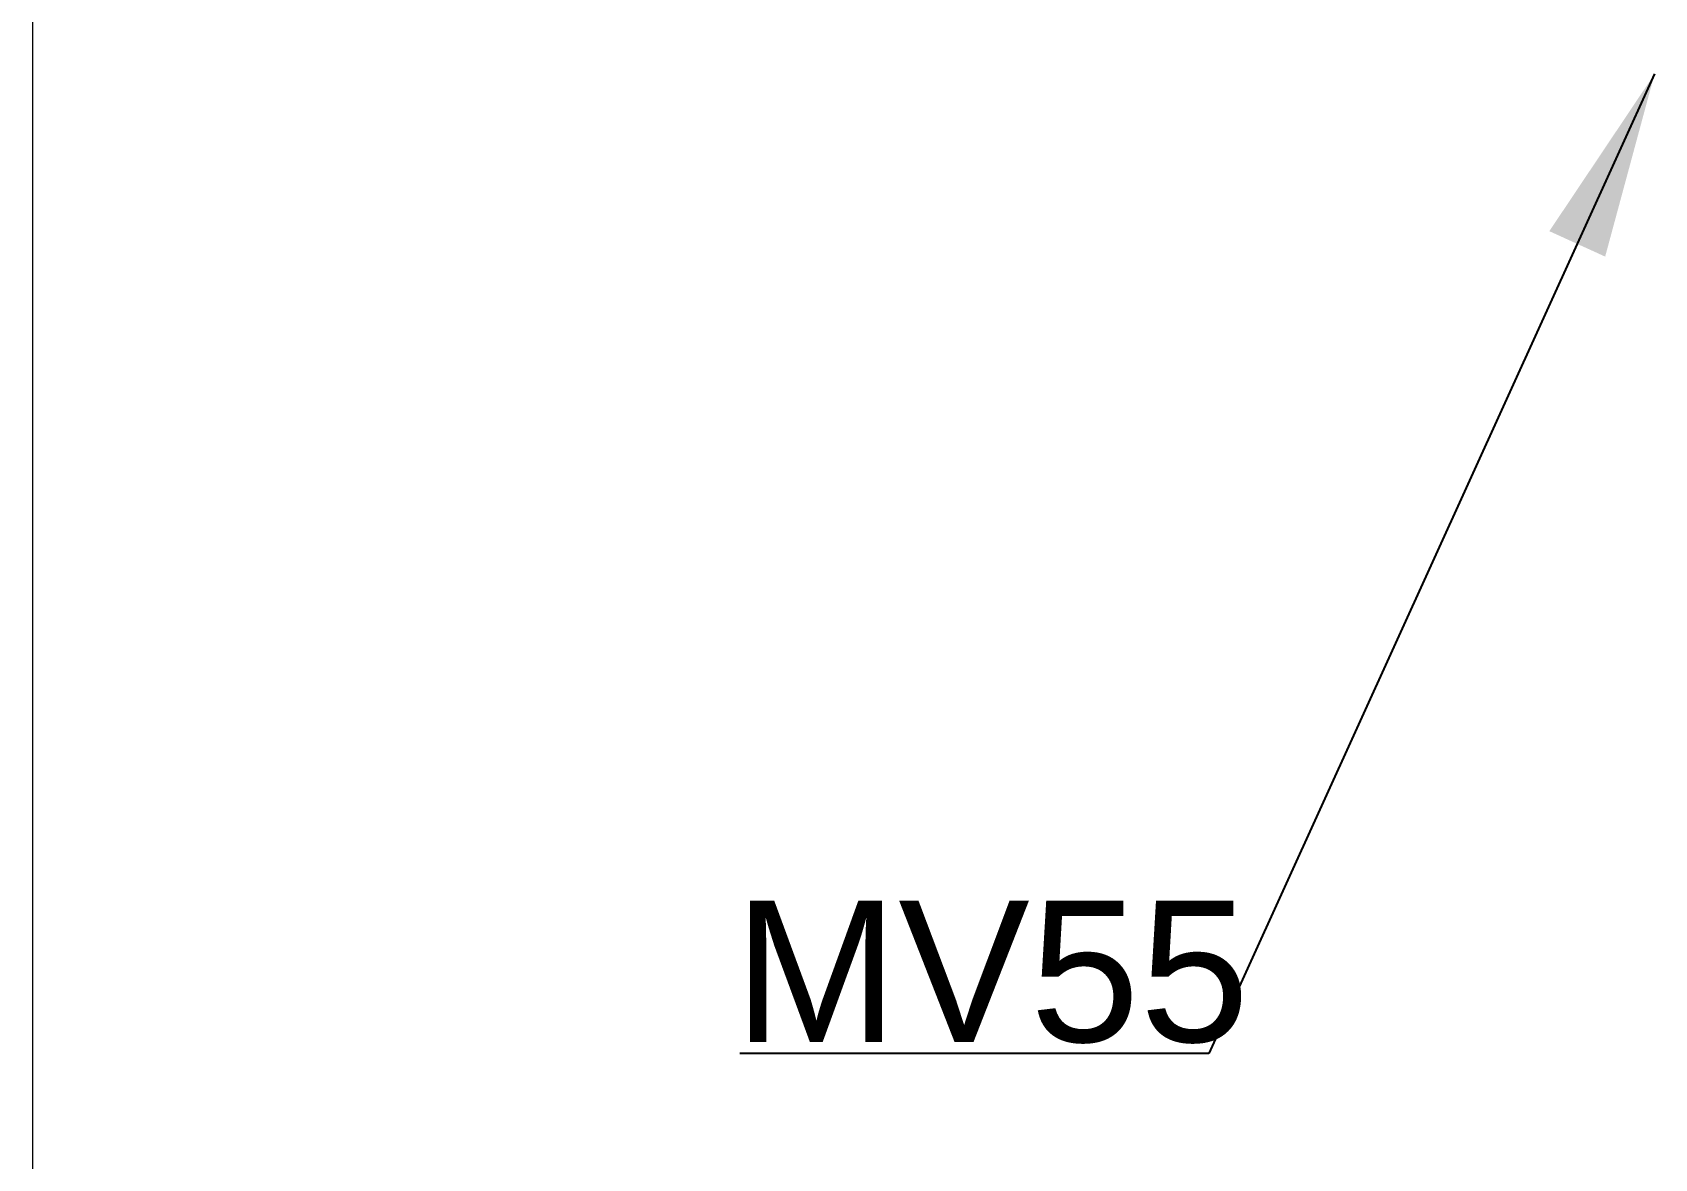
# Model space of a CAD drawing. Header units: millimetres. Extents: x -187347 to 135007, y -6415 to 292048.
# Drawn here: x -56940 to -56071, y 20666 to 21269 of the extents above; entities that cross this region are included whole.
import ezdxf

# ---------------------------------------------------------------- set-up
doc = ezdxf.new("R2010")
doc.units = ezdxf.units.MM
doc.header["$LTSCALE"] = 100
doc.linetypes.add('Z_LINE-CNTR', pattern=[17, 12, -2, 1, -2])
doc.layers.add('Layout Multivac', color=2, linetype='Continuous')
doc.layers.add('S-GRID', color=7, linetype='Continuous', lineweight=5)
doc.styles.add('Arial_1', font='arial.ttf', dxfattribs={"height": 0.056895})
doc.styles.add('MEYN_DIM', font='')
doc.styles.get('MEYN_DIM').set_extended_font_data('Univers 45 Light')
doc.dimstyles.new('MEYN_SALES', dxfattribs={"dimtxt": 2, "dimasz": 1.5, "dimexe": 1, "dimexo": 0, "dimgap": 1, "dimtad": 1, "dimdsep": 46, "dimlunit": 6, "dimtxsty": 'MEYN_DIM', "dimcen": 1, "dimclrd": 4, "dimclre": 4, "dimclrt": 3, "dimadec": 0, "dimazin": 0, "dimtfac": 1, "dimtdec": 4, "dimtmove": 0, "dimatfit": 3, "dimfxl": 1, "dimtolj": 1, "dimarcsym": 0})

msp = doc.modelspace()

# ---------------------------------------------------------------- linework, layer by layer
at = {"layer": 'S-GRID', "color": 152, "linetype": 'Z_LINE-CNTR'}
msp.add_line((-56939.88, 111408.77), (-56939.88, -6038.24), dxfattribs=at)

# ---------------------------------------------------------------- texts
at = {"layer": 'Layout Multivac', "linetype": 'Continuous', "style": 'Arial_1'}
msp.add_text('MV55', height=75.727, dxfattribs=at).set_placement((-56564.02, 20728.01, -3.45))

# ---------------------------------------------------------------- leaders
at = {"layer": 'Layout Multivac', "linetype": 'Continuous'}
msp.add_leader([(-56070.57, 21246.49, -3.45), (-56309.46, 20721.72, -3.45), (-56560.7, 20721.72, -3.45)], dimstyle='MEYN_SALES', override={"dimasz": 100}, dxfattribs=at)

doc.saveas('drawing.dxf')
